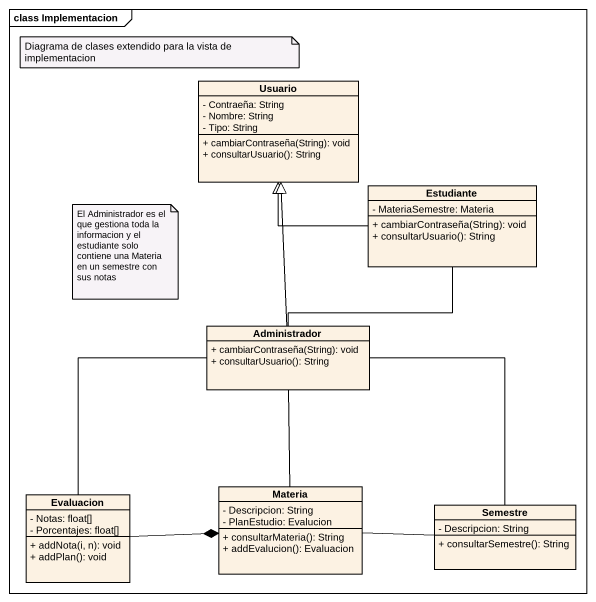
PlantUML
@startuml
mainframe class Implementacion
hide circle
hide empty members
skinparam classAttributeIconSize 0
class Usuario {
  - Contraeña: String
  - Nombre: String
  - Tipo: String
  + cambiarContraseña(String): void
  + consultarUsuario(): String
}
class Estudiante {
  - MateriaSemestre: Materia
  + cambiarContraseña(String): void
  + consultarUsuario(): String
}
class Administrador {
  + cambiarContraseña(String): void
  + consultarUsuario(): String
}
class Evaluacion {
  - Notas: float[]
  - Porcentajes: float[]
  + addNota(i, n): void
  + addPlan(): void
}
class Materia {
  - Descripcion: String
  - PlanEstudio: Evalucion
  + consultarMateria(): String
  + addEvalucion(): Evaluacion
}
class Semestre {
  - Descripcion: String
  + consultarSemestre(): String
}
Estudiante -left-|> Usuario
Administrador -up-|> Usuario
Administrador -up- Estudiante
Administrador -- Evaluacion
Administrador -- Materia
Administrador -- Semestre
Evaluacion -right-* Materia
Semestre -left- Materia
note as N1
  Diagrama de clases extendido para la vista de implementacion
end note
note as N2
  El Administrador es el que gestiona toda la informacion y el estudiante solo contiene una Materia en un semestre con sus notas
end note
@enduml
